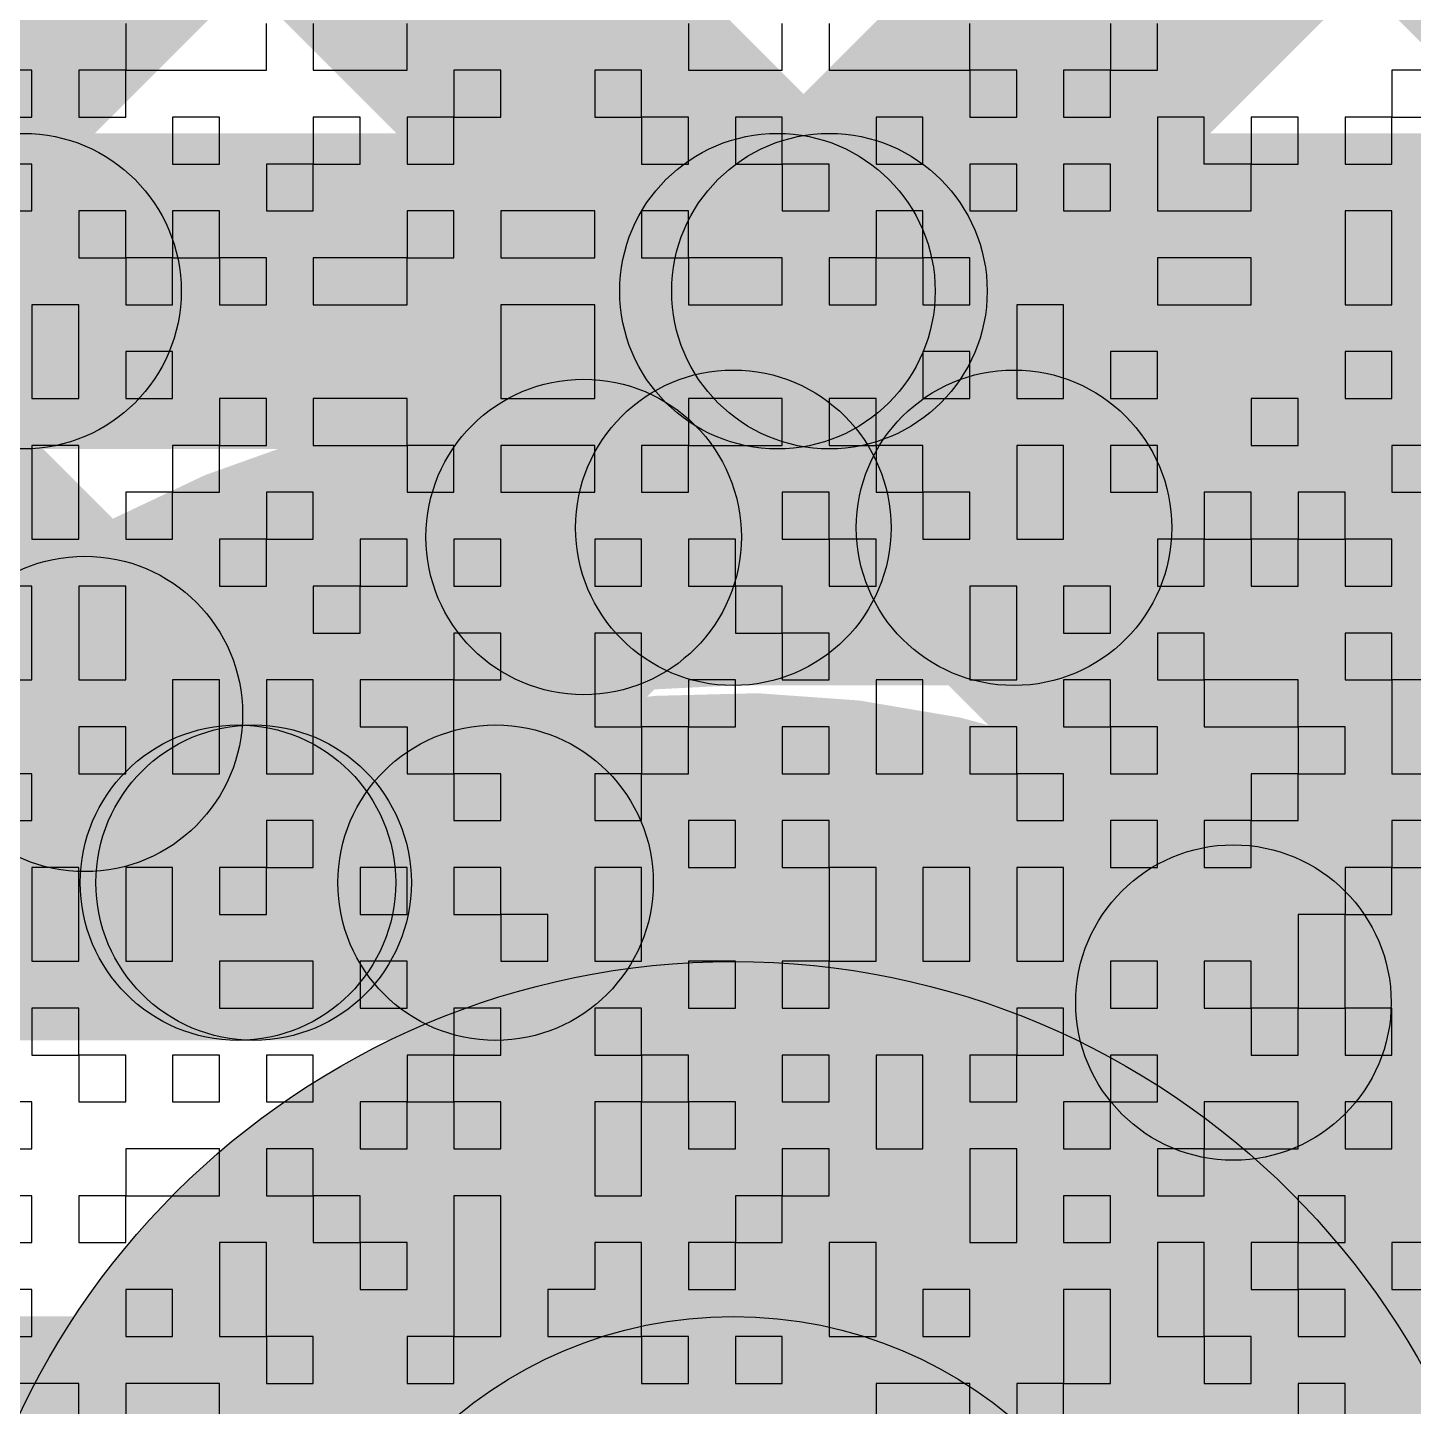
# Model space of a CAD drawing. Header units: millimetres. Extents: x -0.24 to 2.5, y 0 to 2.55.
# Drawn here: x 1.03311 to 1.06824, y 0.40572 to 0.44068 of the extents above; entities that cross this region are included whole.
import ezdxf

# ---------------------------------------------------------------- set-up
doc = ezdxf.new("R2010")
doc.units = ezdxf.units.MM
doc.header["$MEASUREMENT"] = 0
for name, color, linetype in [('BottomLayer', 5, 'Continuous'), ('BottomSolder', 6, 'Continuous'), ('TopLayer', 1, 'Continuous'), ('TopOverlay', 2, 'Continuous'), ('TopSolder', 216, 'Continuous')]:
    doc.layers.add(name, color=color, linetype=linetype)

msp = doc.modelspace()

# ---------------------------------------------------------------- hatches: boundary and pattern name
at = {"layer": 'BottomLayer'}
for points in [[(0.829172, 0.679576), (0.834828, 0.685233), (1.089233, 0.430828), (1.083576, 0.425172)], [(0.829172, 0.651291), (0.834828, 0.656948), (1.060948, 0.430828), (1.055291, 0.425172)], [(0.829172, 0.623007), (0.834828, 0.628664), (1.037385, 0.426108), (1.031728, 0.420451)], [(0.834828, 0.238018), (0.829172, 0.243675), (1.132325, 0.546828), (1.137982, 0.541172)], [(1.050033, 0.424938), (1.044376, 0.430595), (1.16061, 0.546828), (1.166267, 0.541172)], [(1.051, 0.424), (1.051, 0.432), (1.149, 0.432), (1.149, 0.424)], [(1.051, 0.377), (1.051, 0.417), (1.149, 0.417), (1.149, 0.377)]]:
    msp.add_hatch(color=5, dxfattribs=at).paths.add_polyline_path(points)
h = msp.add_hatch(color=5, dxfattribs=at)
edge = h.paths.add_edge_path()
edge.add_arc((1.051, 0.428), 0.004, 0, 360)
h = msp.add_hatch(color=5, dxfattribs=at)
edge = h.paths.add_edge_path()
edge.add_arc((1.051, 0.428), 0.004, 0, 360)
h = msp.add_hatch(color=5, dxfattribs=at)
edge = h.paths.add_edge_path()
edge.add_arc((1.05812, 0.428), 0.004, 0, 360)
h = msp.add_hatch(color=5, dxfattribs=at)
edge = h.paths.add_edge_path()
edge.add_arc((1.047205, 0.427767), 0.004, 0, 360)
h = msp.add_hatch(color=5, dxfattribs=at)
edge = h.paths.add_edge_path()
edge.add_arc((1.034556, 0.423279), 0.004, 0, 360)
h = msp.add_hatch(color=5, dxfattribs=at)
edge = h.paths.add_edge_path()
edge.add_arc((1.051, 0.397), 0.02, 0, 360)
h = msp.add_hatch(color=5, dxfattribs=at)
edge = h.paths.add_edge_path()
edge.add_arc((1.051, 0.397), 0.011811, 0, 360)
at = {"layer": 'BottomSolder'}
h = msp.add_hatch(color=6, dxfattribs=at)
edge = h.paths.add_edge_path()
edge.add_arc((1.051, 0.397), 0.015811, 0, 360)
at = {"layer": 'TopLayer'}
h = msp.add_hatch(color=1, dxfattribs=at)
edge = h.paths.add_edge_path()
edge.add_arc((1.033, 0.434), 0.004, 0, 360)
h = msp.add_hatch(color=1, dxfattribs=at)
edge = h.paths.add_edge_path()
edge.add_arc((1.033, 0.434), 0.004, 0, 360)
h = msp.add_hatch(color=1, dxfattribs=at)
edge = h.paths.add_edge_path()
edge.add_arc((1.033, 0.434), 0.004, 0, 360)
for points in [[(1.033, 0.43), (1.033, 0.438), (1.132, 0.438), (1.132, 0.43)], [(1.021007, 0.431172), (1.026664, 0.436828), (1.041664, 0.421828), (1.036007, 0.416172)], [(1.041267, 0.416172), (1.03561, 0.421828), (1.05061, 0.436828), (1.056267, 0.431172)], [(1.049291, 0.431172), (1.054948, 0.436828), (1.387948, 0.103828), (1.382291, 0.098172)], [(1.066511, 0.413132), (1.060854, 0.418789), (1.078894, 0.436828), (1.084551, 0.431172)], [(0.952, 0.415), (0.952, 0.423), (1.044972, 0.423), (1.044972, 0.415)], [(0.952, 0.386), (0.952, 0.408), (1.051, 0.408), (1.051, 0.386)]]:
    msp.add_hatch(color=1, dxfattribs=at).paths.add_polyline_path(points)
h = msp.add_hatch(color=1, dxfattribs=at)
edge = h.paths.add_edge_path()
edge.add_arc((1.05212, 0.434), 0.004, 0, 360)
h = msp.add_hatch(color=1, dxfattribs=at)
edge = h.paths.add_edge_path()
edge.add_arc((1.053438, 0.434), 0.004, 0, 360)
h = msp.add_hatch(color=1, dxfattribs=at)
edge = h.paths.add_edge_path()
edge.add_arc((1.038438, 0.419), 0.004, 0, 360)
h = msp.add_hatch(color=1, dxfattribs=at)
edge = h.paths.add_edge_path()
edge.add_arc((1.038836, 0.419), 0.004, 0, 360)
h = msp.add_hatch(color=1, dxfattribs=at)
edge = h.paths.add_edge_path()
edge.add_arc((1.044972, 0.419), 0.004, 0, 360)
h = msp.add_hatch(color=1, dxfattribs=at)
edge = h.paths.add_edge_path()
edge.add_arc((1.044972, 0.419), 0.004, 0, 360)
h = msp.add_hatch(color=1, dxfattribs=at)
edge = h.paths.add_edge_path()
edge.add_arc((1.063683, 0.41596), 0.004, 0, 360)
h = msp.add_hatch(color=1, dxfattribs=at)
edge = h.paths.add_edge_path()
edge.add_arc((1.051, 0.397), 0.011811, 0, 360)
h = msp.add_hatch(color=1, dxfattribs=at)
edge = h.paths.add_edge_path()
edge.add_arc((1.051, 0.397), 0.011, 0, 360)
at = {"layer": 'TopSolder'}
h = msp.add_hatch(color=216, dxfattribs=at)
edge = h.paths.add_edge_path()
edge.add_arc((1.051, 0.397), 0.015811, 0, 360)

# ---------------------------------------------------------------- linework, layer by layer
at = {"layer": 'BottomLayer', "const_width": 0.008}
msp.add_lwpolyline([(1.051, 0.366, -1), (1.051, 0.428)], format="xyb", dxfattribs=at)
at = {"layer": 'BottomLayer'}
for centre, radius in [((1.051, 0.428), 0.004), ((1.051, 0.428), 0.004), ((1.05812, 0.428), 0.004), ((1.047205, 0.427767), 0.004), ((1.034556, 0.423279), 0.004), ((1.051, 0.397), 0.02)]:
    msp.add_circle(centre, radius, dxfattribs=at)
at = {"layer": 'TopLayer', "const_width": 0.008}
msp.add_lwpolyline([(1.044972, 0.419, -0.494904), (1.073811, 0.397)], format="xyb", dxfattribs=at)
at = {"layer": 'TopLayer'}
for centre, radius in [((1.033, 0.434), 0.004), ((1.033, 0.434), 0.004), ((1.033, 0.434), 0.004), ((1.05212, 0.434), 0.004), ((1.053438, 0.434), 0.004), ((1.038438, 0.419), 0.004), ((1.038836, 0.419), 0.004), ((1.044972, 0.419), 0.004), ((1.044972, 0.419), 0.004), ((1.063683, 0.41596), 0.004), ((1.051, 0.397), 0.011)]:
    msp.add_circle(centre, radius, dxfattribs=at)
at = {"layer": 'TopOverlay'}
for p, q in [((1.035592, 0.440791), (1.035592, 0.439602)), ((1.03916, 0.439602), (1.03916, 0.440791)), ((1.040349, 0.440791), (1.040349, 0.439602)), ((1.042728, 0.439602), (1.042728, 0.440791)), ((1.049863, 0.440791), (1.049863, 0.439602)), ((1.052242, 0.439602), (1.052242, 0.440791)), ((1.053431, 0.440791), (1.053431, 0.439602)), ((1.056999, 0.439602), (1.056999, 0.440791)), ((1.060566, 0.440791), (1.060566, 0.439602)), ((1.061756, 0.439602), (1.061756, 0.440791)), ((1.033214, 0.439602), (1.032024, 0.439602)), ((1.033214, 0.438413), (1.033214, 0.439602)), ((1.035592, 0.439602), (1.034403, 0.439602)), ((1.034403, 0.439602), (1.034403, 0.438413)), ((1.035592, 0.439602), (1.03916, 0.439602)), ((1.035592, 0.438413), (1.035592, 0.439602)), ((1.040349, 0.439602), (1.042728, 0.439602)), ((1.045106, 0.439602), (1.043917, 0.439602)), ((1.043917, 0.439602), (1.043917, 0.438413)), ((1.045106, 0.438413), (1.045106, 0.439602)), ((1.048674, 0.439602), (1.047485, 0.439602)), ((1.047485, 0.439602), (1.047485, 0.438413)), ((1.048674, 0.438413), (1.048674, 0.439602)), ((1.049863, 0.439602), (1.052242, 0.439602)), ((1.053431, 0.439602), (1.056999, 0.439602)), ((1.056999, 0.439602), (1.056999, 0.438413)), ((1.058188, 0.439602), (1.056999, 0.439602)), ((1.058188, 0.438413), (1.058188, 0.439602)), ((1.060566, 0.439602), (1.059377, 0.439602)), ((1.059377, 0.439602), (1.059377, 0.438413)), ((1.060566, 0.439602), (1.061756, 0.439602)), ((1.060566, 0.438413), (1.060566, 0.439602)), ((1.068891, 0.439602), (1.067702, 0.439602)), ((1.067702, 0.439602), (1.067702, 0.438413)), ((1.032024, 0.438413), (1.033214, 0.438413)), ((1.034403, 0.438413), (1.035592, 0.438413)), ((1.037971, 0.438413), (1.036782, 0.438413)), ((1.036782, 0.438413), (1.036782, 0.437223)), ((1.037971, 0.437223), (1.037971, 0.438413)), ((1.041538, 0.438413), (1.040349, 0.438413)), ((1.040349, 0.438413), (1.040349, 0.437223)), ((1.041538, 0.437223), (1.041538, 0.438413)), ((1.043917, 0.438413), (1.042728, 0.438413)), ((1.042728, 0.438413), (1.042728, 0.437223)), ((1.043917, 0.438413), (1.045106, 0.438413)), ((1.043917, 0.437223), (1.043917, 0.438413)), ((1.047485, 0.438413), (1.048674, 0.438413)), ((1.048674, 0.438413), (1.048674, 0.437223)), ((1.049863, 0.438413), (1.048674, 0.438413)), ((1.049863, 0.437223), (1.049863, 0.438413)), ((1.052242, 0.438413), (1.051052, 0.438413)), ((1.051052, 0.438413), (1.051052, 0.437223)), ((1.052242, 0.437223), (1.052242, 0.438413)), ((1.05581, 0.438413), (1.05462, 0.438413)), ((1.05462, 0.438413), (1.05462, 0.437223)), ((1.05581, 0.437223), (1.05581, 0.438413)), ((1.056999, 0.438413), (1.058188, 0.438413)), ((1.059377, 0.438413), (1.060566, 0.438413)), ((1.062945, 0.438413), (1.061756, 0.438413)), ((1.061756, 0.438413), (1.061756, 0.437223)), ((1.062945, 0.437223), (1.062945, 0.438413)), ((1.065324, 0.438413), (1.064134, 0.438413)), ((1.064134, 0.438413), (1.064134, 0.437223)), ((1.065324, 0.437223), (1.065324, 0.438413)), ((1.067702, 0.438413), (1.066513, 0.438413)), ((1.066513, 0.438413), (1.066513, 0.437223)), ((1.067702, 0.438413), (1.068891, 0.438413)), ((1.067702, 0.437223), (1.067702, 0.438413)), ((1.033214, 0.437223), (1.032024, 0.437223)), ((1.033214, 0.436034), (1.033214, 0.437223)), ((1.036782, 0.437223), (1.037971, 0.437223)), ((1.040349, 0.437223), (1.03916, 0.437223)), ((1.03916, 0.437223), (1.03916, 0.436034)), ((1.040349, 0.437223), (1.041538, 0.437223)), ((1.040349, 0.436034), (1.040349, 0.437223)), ((1.042728, 0.437223), (1.043917, 0.437223)), ((1.048674, 0.437223), (1.049863, 0.437223)), ((1.051052, 0.437223), (1.052242, 0.437223)), ((1.052242, 0.437223), (1.052242, 0.436034)), ((1.053431, 0.437223), (1.052242, 0.437223)), ((1.053431, 0.436034), (1.053431, 0.437223)), ((1.05462, 0.437223), (1.05581, 0.437223)), ((1.058188, 0.437223), (1.056999, 0.437223)), ((1.056999, 0.437223), (1.056999, 0.436034)), ((1.058188, 0.436034), (1.058188, 0.437223)), ((1.060566, 0.437223), (1.059377, 0.437223)), ((1.059377, 0.437223), (1.059377, 0.436034)), ((1.060566, 0.436034), (1.060566, 0.437223)), ((1.061756, 0.437223), (1.061756, 0.436034)), ((1.064134, 0.437223), (1.062945, 0.437223)), ((1.064134, 0.437223), (1.065324, 0.437223)), ((1.064134, 0.436034), (1.064134, 0.437223)), ((1.066513, 0.437223), (1.067702, 0.437223)), ((1.032024, 0.436034), (1.033214, 0.436034)), ((1.035592, 0.436034), (1.034403, 0.436034)), ((1.034403, 0.436034), (1.034403, 0.434845)), ((1.035592, 0.434845), (1.035592, 0.436034)), ((1.037971, 0.436034), (1.036782, 0.436034)), ((1.036782, 0.436034), (1.036782, 0.434845)), ((1.037971, 0.434845), (1.037971, 0.436034)), ((1.03916, 0.436034), (1.040349, 0.436034)), ((1.043917, 0.436034), (1.042728, 0.436034)), ((1.042728, 0.436034), (1.042728, 0.434845)), ((1.043917, 0.434845), (1.043917, 0.436034)), ((1.047485, 0.436034), (1.045106, 0.436034)), ((1.045106, 0.436034), (1.045106, 0.434845)), ((1.047485, 0.434845), (1.047485, 0.436034)), ((1.049863, 0.436034), (1.048674, 0.436034)), ((1.048674, 0.436034), (1.048674, 0.434845)), ((1.049863, 0.434845), (1.049863, 0.436034)), ((1.052242, 0.436034), (1.053431, 0.436034)), ((1.05581, 0.436034), (1.05462, 0.436034)), ((1.05462, 0.436034), (1.05462, 0.434845)), ((1.05581, 0.434845), (1.05581, 0.436034)), ((1.056999, 0.436034), (1.058188, 0.436034)), ((1.059377, 0.436034), (1.060566, 0.436034)), ((1.061756, 0.436034), (1.064134, 0.436034)), ((1.067702, 0.436034), (1.066513, 0.436034)), ((1.066513, 0.436034), (1.066513, 0.434845)), ((1.067702, 0.434845), (1.067702, 0.436034)), ((1.034403, 0.434845), (1.035592, 0.434845)), ((1.035592, 0.434845), (1.035592, 0.433656)), ((1.036782, 0.434845), (1.035592, 0.434845)), ((1.036782, 0.434845), (1.037971, 0.434845)), ((1.036782, 0.433656), (1.036782, 0.434845)), ((1.037971, 0.434845), (1.037971, 0.433656)), ((1.03916, 0.434845), (1.037971, 0.434845)), ((1.03916, 0.433656), (1.03916, 0.434845)), ((1.042728, 0.434845), (1.040349, 0.434845)), ((1.040349, 0.434845), (1.040349, 0.433656)), ((1.042728, 0.434845), (1.043917, 0.434845)), ((1.042728, 0.433656), (1.042728, 0.434845)), ((1.045106, 0.434845), (1.047485, 0.434845)), ((1.048674, 0.434845), (1.049863, 0.434845)), ((1.049863, 0.434845), (1.049863, 0.433656)), ((1.052242, 0.434845), (1.049863, 0.434845)), ((1.052242, 0.433656), (1.052242, 0.434845)), ((1.05462, 0.434845), (1.053431, 0.434845)), ((1.053431, 0.434845), (1.053431, 0.433656)), ((1.05462, 0.434845), (1.05581, 0.434845)), ((1.05462, 0.433656), (1.05462, 0.434845)), ((1.05581, 0.434845), (1.05581, 0.433656)), ((1.056999, 0.434845), (1.05581, 0.434845)), ((1.056999, 0.433656), (1.056999, 0.434845)), ((1.064134, 0.434845), (1.061756, 0.434845)), ((1.061756, 0.434845), (1.061756, 0.433656)), ((1.064134, 0.433656), (1.064134, 0.434845)), ((1.066513, 0.434845), (1.066513, 0.433656)), ((1.067702, 0.433656), (1.067702, 0.434845)), ((1.034403, 0.433656), (1.033214, 0.433656)), ((1.033214, 0.433656), (1.033214, 0.432466)), ((1.034403, 0.432466), (1.034403, 0.433656)), ((1.035592, 0.433656), (1.036782, 0.433656)), ((1.037971, 0.433656), (1.03916, 0.433656)), ((1.040349, 0.433656), (1.042728, 0.433656)), ((1.047485, 0.433656), (1.045106, 0.433656)), ((1.045106, 0.433656), (1.045106, 0.432466)), ((1.047485, 0.432466), (1.047485, 0.433656)), ((1.049863, 0.433656), (1.052242, 0.433656)), ((1.053431, 0.433656), (1.05462, 0.433656)), ((1.05581, 0.433656), (1.056999, 0.433656)), ((1.059377, 0.433656), (1.058188, 0.433656)), ((1.058188, 0.433656), (1.058188, 0.432466)), ((1.059377, 0.432466), (1.059377, 0.433656)), ((1.061756, 0.433656), (1.064134, 0.433656)), ((1.066513, 0.433656), (1.067702, 0.433656)), ((1.033214, 0.432466), (1.033214, 0.431277)), ((1.034403, 0.431277), (1.034403, 0.432466)), ((1.036782, 0.432466), (1.035592, 0.432466)), ((1.035592, 0.432466), (1.035592, 0.431277)), ((1.036782, 0.431277), (1.036782, 0.432466)), ((1.045106, 0.432466), (1.045106, 0.431277)), ((1.047485, 0.431277), (1.047485, 0.432466)), ((1.056999, 0.432466), (1.05581, 0.432466)), ((1.05581, 0.432466), (1.05581, 0.431277)), ((1.056999, 0.431277), (1.056999, 0.432466)), ((1.058188, 0.432466), (1.058188, 0.431277)), ((1.059377, 0.431277), (1.059377, 0.432466)), ((1.061756, 0.432466), (1.060566, 0.432466)), ((1.060566, 0.432466), (1.060566, 0.431277)), ((1.061756, 0.431277), (1.061756, 0.432466)), ((1.067702, 0.432466), (1.066513, 0.432466)), ((1.066513, 0.432466), (1.066513, 0.431277)), ((1.067702, 0.431277), (1.067702, 0.432466)), ((1.033214, 0.431277), (1.034403, 0.431277)), ((1.035592, 0.431277), (1.036782, 0.431277)), ((1.03916, 0.431277), (1.037971, 0.431277)), ((1.037971, 0.431277), (1.037971, 0.430088)), ((1.03916, 0.430088), (1.03916, 0.431277)), ((1.042728, 0.431277), (1.040349, 0.431277)), ((1.040349, 0.431277), (1.040349, 0.430088)), ((1.042728, 0.430088), (1.042728, 0.431277)), ((1.045106, 0.431277), (1.047485, 0.431277)), ((1.052242, 0.431277), (1.049863, 0.431277)), ((1.049863, 0.431277), (1.049863, 0.430088)), ((1.052242, 0.430088), (1.052242, 0.431277)), ((1.05462, 0.431277), (1.053431, 0.431277)), ((1.053431, 0.431277), (1.053431, 0.430088)), ((1.05462, 0.430088), (1.05462, 0.431277)), ((1.05581, 0.431277), (1.056999, 0.431277)), ((1.058188, 0.431277), (1.059377, 0.431277)), ((1.060566, 0.431277), (1.061756, 0.431277)), ((1.065324, 0.431277), (1.064134, 0.431277)), ((1.064134, 0.431277), (1.064134, 0.430088)), ((1.065324, 0.430088), (1.065324, 0.431277)), ((1.066513, 0.431277), (1.067702, 0.431277)), ((1.034403, 0.430088), (1.033214, 0.430088)), ((1.033214, 0.430088), (1.033214, 0.428899)), ((1.034403, 0.428899), (1.034403, 0.430088)), ((1.037971, 0.430088), (1.036782, 0.430088)), ((1.036782, 0.430088), (1.036782, 0.428899)), ((1.037971, 0.430088), (1.03916, 0.430088)), ((1.037971, 0.428899), (1.037971, 0.430088)), ((1.040349, 0.430088), (1.042728, 0.430088)), ((1.042728, 0.430088), (1.042728, 0.428899)), ((1.043917, 0.430088), (1.042728, 0.430088)), ((1.043917, 0.428899), (1.043917, 0.430088)), ((1.047485, 0.430088), (1.045106, 0.430088)), ((1.045106, 0.430088), (1.045106, 0.428899)), ((1.047485, 0.428899), (1.047485, 0.430088)), ((1.049863, 0.430088), (1.048674, 0.430088)), ((1.048674, 0.430088), (1.048674, 0.428899)), ((1.049863, 0.430088), (1.052242, 0.430088)), ((1.049863, 0.428899), (1.049863, 0.430088)), ((1.053431, 0.430088), (1.05462, 0.430088)), ((1.05462, 0.430088), (1.05462, 0.428899)), ((1.05581, 0.430088), (1.05462, 0.430088)), ((1.05581, 0.428899), (1.05581, 0.430088)), ((1.059377, 0.430088), (1.058188, 0.430088)), ((1.058188, 0.430088), (1.058188, 0.428899)), ((1.059377, 0.428899), (1.059377, 0.430088)), ((1.061756, 0.430088), (1.060566, 0.430088)), ((1.060566, 0.430088), (1.060566, 0.428899)), ((1.061756, 0.428899), (1.061756, 0.430088)), ((1.064134, 0.430088), (1.065324, 0.430088)), ((1.068891, 0.430088), (1.067702, 0.430088)), ((1.067702, 0.430088), (1.067702, 0.428899)), ((1.033214, 0.428899), (1.033214, 0.42771)), ((1.034403, 0.42771), (1.034403, 0.428899)), ((1.036782, 0.428899), (1.035592, 0.428899)), ((1.035592, 0.428899), (1.035592, 0.42771)), ((1.036782, 0.428899), (1.037971, 0.428899)), ((1.036782, 0.42771), (1.036782, 0.428899)), ((1.040349, 0.428899), (1.03916, 0.428899)), ((1.03916, 0.428899), (1.03916, 0.42771)), ((1.040349, 0.42771), (1.040349, 0.428899)), ((1.042728, 0.428899), (1.043917, 0.428899)), ((1.045106, 0.428899), (1.047485, 0.428899)), ((1.048674, 0.428899), (1.049863, 0.428899)), ((1.053431, 0.428899), (1.052242, 0.428899)), ((1.052242, 0.428899), (1.052242, 0.42771)), ((1.053431, 0.42771), (1.053431, 0.428899)), ((1.05462, 0.428899), (1.05581, 0.428899)), ((1.05581, 0.428899), (1.05581, 0.42771)), ((1.056999, 0.428899), (1.05581, 0.428899)), ((1.056999, 0.42771), (1.056999, 0.428899)), ((1.058188, 0.428899), (1.058188, 0.42771)), ((1.059377, 0.42771), (1.059377, 0.428899)), ((1.060566, 0.428899), (1.061756, 0.428899)), ((1.064134, 0.428899), (1.062945, 0.428899)), ((1.062945, 0.428899), (1.062945, 0.42771)), ((1.064134, 0.42771), (1.064134, 0.428899)), ((1.066513, 0.428899), (1.065324, 0.428899)), ((1.065324, 0.428899), (1.065324, 0.42771)), ((1.066513, 0.42771), (1.066513, 0.428899)), ((1.067702, 0.428899), (1.068891, 0.428899)), ((1.033214, 0.42771), (1.034403, 0.42771)), ((1.035592, 0.42771), (1.036782, 0.42771)), ((1.03916, 0.42771), (1.037971, 0.42771)), ((1.037971, 0.42771), (1.037971, 0.42652)), ((1.03916, 0.42771), (1.040349, 0.42771)), ((1.03916, 0.42652), (1.03916, 0.42771)), ((1.042728, 0.42771), (1.041538, 0.42771)), ((1.041538, 0.42771), (1.041538, 0.42652)), ((1.042728, 0.42652), (1.042728, 0.42771)), ((1.045106, 0.42771), (1.043917, 0.42771)), ((1.043917, 0.42771), (1.043917, 0.42652)), ((1.045106, 0.42652), (1.045106, 0.42771)), ((1.048674, 0.42771), (1.047485, 0.42771)), ((1.047485, 0.42771), (1.047485, 0.42652)), ((1.048674, 0.42652), (1.048674, 0.42771)), ((1.051052, 0.42771), (1.049863, 0.42771)), ((1.049863, 0.42771), (1.049863, 0.42652)), ((1.051052, 0.42652), (1.051052, 0.42771)), ((1.052242, 0.42771), (1.053431, 0.42771)), ((1.053431, 0.42771), (1.053431, 0.42652)), ((1.05462, 0.42771), (1.053431, 0.42771)), ((1.05462, 0.42652), (1.05462, 0.42771)), ((1.05581, 0.42771), (1.056999, 0.42771)), ((1.058188, 0.42771), (1.059377, 0.42771)), ((1.062945, 0.42771), (1.061756, 0.42771)), ((1.061756, 0.42771), (1.061756, 0.42652)), ((1.062945, 0.42771), (1.064134, 0.42771)), ((1.062945, 0.42652), (1.062945, 0.42771)), ((1.064134, 0.42771), (1.064134, 0.42652)), ((1.065324, 0.42771), (1.064134, 0.42771)), ((1.065324, 0.42771), (1.066513, 0.42771)), ((1.065324, 0.42652), (1.065324, 0.42771)), ((1.066513, 0.42771), (1.066513, 0.42652)), ((1.067702, 0.42771), (1.066513, 0.42771)), ((1.067702, 0.42652), (1.067702, 0.42771)), ((1.033214, 0.42652), (1.032024, 0.42652)), ((1.033214, 0.425331), (1.033214, 0.42652)), ((1.035592, 0.42652), (1.034403, 0.42652)), ((1.034403, 0.42652), (1.034403, 0.425331)), ((1.035592, 0.425331), (1.035592, 0.42652)), ((1.037971, 0.42652), (1.03916, 0.42652)), ((1.041538, 0.42652), (1.040349, 0.42652)), ((1.040349, 0.42652), (1.040349, 0.425331)), ((1.041538, 0.42652), (1.042728, 0.42652)), ((1.041538, 0.425331), (1.041538, 0.42652)), ((1.043917, 0.42652), (1.045106, 0.42652)), ((1.047485, 0.42652), (1.048674, 0.42652)), ((1.049863, 0.42652), (1.051052, 0.42652)), ((1.051052, 0.42652), (1.051052, 0.425331)), ((1.052242, 0.42652), (1.051052, 0.42652)), ((1.052242, 0.425331), (1.052242, 0.42652)), ((1.053431, 0.42652), (1.05462, 0.42652)), ((1.058188, 0.42652), (1.056999, 0.42652)), ((1.056999, 0.42652), (1.056999, 0.425331)), ((1.058188, 0.425331), (1.058188, 0.42652)), ((1.060566, 0.42652), (1.059377, 0.42652)), ((1.059377, 0.42652), (1.059377, 0.425331)), ((1.060566, 0.425331), (1.060566, 0.42652)), ((1.061756, 0.42652), (1.062945, 0.42652)), ((1.064134, 0.42652), (1.065324, 0.42652)), ((1.066513, 0.42652), (1.067702, 0.42652)), ((1.033214, 0.424142), (1.033214, 0.425331)), ((1.034403, 0.425331), (1.034403, 0.424142)), ((1.035592, 0.424142), (1.035592, 0.425331)), ((1.040349, 0.425331), (1.041538, 0.425331)), ((1.045106, 0.425331), (1.043917, 0.425331)), ((1.043917, 0.425331), (1.043917, 0.424142)), ((1.045106, 0.424142), (1.045106, 0.425331)), ((1.048674, 0.425331), (1.047485, 0.425331)), ((1.047485, 0.425331), (1.047485, 0.424142)), ((1.048674, 0.424142), (1.048674, 0.425331)), ((1.051052, 0.425331), (1.052242, 0.425331)), ((1.052242, 0.425331), (1.052242, 0.424142)), ((1.053431, 0.425331), (1.052242, 0.425331)), ((1.053431, 0.424142), (1.053431, 0.425331)), ((1.056999, 0.425331), (1.056999, 0.424142)), ((1.058188, 0.424142), (1.058188, 0.425331)), ((1.059377, 0.425331), (1.060566, 0.425331)), ((1.062945, 0.425331), (1.061756, 0.425331)), ((1.061756, 0.425331), (1.061756, 0.424142)), ((1.062945, 0.424142), (1.062945, 0.425331)), ((1.067702, 0.425331), (1.066513, 0.425331)), ((1.066513, 0.425331), (1.066513, 0.424142)), ((1.067702, 0.424142), (1.067702, 0.425331)), ((1.032024, 0.424142), (1.033214, 0.424142)), ((1.034403, 0.424142), (1.035592, 0.424142)), ((1.037971, 0.424142), (1.036782, 0.424142)), ((1.036782, 0.424142), (1.036782, 0.422952)), ((1.037971, 0.422952), (1.037971, 0.424142)), ((1.040349, 0.424142), (1.03916, 0.424142)), ((1.03916, 0.424142), (1.03916, 0.422952)), ((1.040349, 0.422952), (1.040349, 0.424142)), ((1.043917, 0.424142), (1.041538, 0.424142)), ((1.041538, 0.424142), (1.041538, 0.422952)), ((1.043917, 0.424142), (1.045106, 0.424142)), ((1.043917, 0.422952), (1.043917, 0.424142)), ((1.047485, 0.424142), (1.047485, 0.422952)), ((1.048674, 0.422952), (1.048674, 0.424142)), ((1.051052, 0.424142), (1.049863, 0.424142)), ((1.049863, 0.424142), (1.049863, 0.422952)), ((1.051052, 0.422952), (1.051052, 0.424142)), ((1.052242, 0.424142), (1.053431, 0.424142)), ((1.05581, 0.424142), (1.05462, 0.424142)), ((1.05462, 0.424142), (1.05462, 0.422952)), ((1.05581, 0.422952), (1.05581, 0.424142)), ((1.056999, 0.424142), (1.058188, 0.424142)), ((1.060566, 0.424142), (1.059377, 0.424142)), ((1.059377, 0.424142), (1.059377, 0.422952)), ((1.060566, 0.422952), (1.060566, 0.424142)), ((1.061756, 0.424142), (1.062945, 0.424142)), ((1.062945, 0.424142), (1.062945, 0.422952)), ((1.065324, 0.424142), (1.062945, 0.424142)), ((1.065324, 0.422952), (1.065324, 0.424142)), ((1.066513, 0.424142), (1.067702, 0.424142)), ((1.067702, 0.424142), (1.067702, 0.422952)), ((1.068891, 0.424142), (1.067702, 0.424142)), ((1.035592, 0.422952), (1.034403, 0.422952)), ((1.034403, 0.422952), (1.034403, 0.421763)), ((1.035592, 0.421763), (1.035592, 0.422952)), ((1.036782, 0.422952), (1.036782, 0.421763)), ((1.037971, 0.421763), (1.037971, 0.422952)), ((1.03916, 0.422952), (1.03916, 0.421763)), ((1.040349, 0.421763), (1.040349, 0.422952)), ((1.041538, 0.422952), (1.042728, 0.422952)), ((1.042728, 0.422952), (1.042728, 0.421763)), ((1.043917, 0.421763), (1.043917, 0.422952)), ((1.047485, 0.422952), (1.048674, 0.422952)), ((1.048674, 0.422952), (1.048674, 0.421763)), ((1.049863, 0.422952), (1.048674, 0.422952)), ((1.049863, 0.422952), (1.051052, 0.422952)), ((1.049863, 0.421763), (1.049863, 0.422952)), ((1.053431, 0.422952), (1.052242, 0.422952)), ((1.052242, 0.422952), (1.052242, 0.421763)), ((1.053431, 0.421763), (1.053431, 0.422952)), ((1.05462, 0.422952), (1.05462, 0.421763)), ((1.05581, 0.421763), (1.05581, 0.422952)), ((1.058188, 0.422952), (1.056999, 0.422952)), ((1.056999, 0.422952), (1.056999, 0.421763)), ((1.058188, 0.421763), (1.058188, 0.422952)), ((1.059377, 0.422952), (1.060566, 0.422952)), ((1.060566, 0.422952), (1.060566, 0.421763)), ((1.061756, 0.422952), (1.060566, 0.422952)), ((1.061756, 0.421763), (1.061756, 0.422952)), ((1.062945, 0.422952), (1.065324, 0.422952)), ((1.065324, 0.422952), (1.065324, 0.421763)), ((1.066513, 0.422952), (1.065324, 0.422952)), ((1.066513, 0.421763), (1.066513, 0.422952)), ((1.067702, 0.422952), (1.067702, 0.421763)), ((1.033214, 0.421763), (1.032024, 0.421763)), ((1.033214, 0.420574), (1.033214, 0.421763)), ((1.034403, 0.421763), (1.035592, 0.421763)), ((1.036782, 0.421763), (1.037971, 0.421763)), ((1.03916, 0.421763), (1.040349, 0.421763)), ((1.042728, 0.421763), (1.043917, 0.421763)), ((1.043917, 0.421763), (1.043917, 0.420574)), ((1.045106, 0.421763), (1.043917, 0.421763)), ((1.045106, 0.420574), (1.045106, 0.421763)), ((1.048674, 0.421763), (1.047485, 0.421763)), ((1.047485, 0.421763), (1.047485, 0.420574)), ((1.048674, 0.421763), (1.049863, 0.421763)), ((1.048674, 0.420574), (1.048674, 0.421763)), ((1.052242, 0.421763), (1.053431, 0.421763)), ((1.05462, 0.421763), (1.05581, 0.421763)), ((1.056999, 0.421763), (1.058188, 0.421763)), ((1.058188, 0.421763), (1.058188, 0.420574)), ((1.059377, 0.421763), (1.058188, 0.421763)), ((1.059377, 0.420574), (1.059377, 0.421763)), ((1.060566, 0.421763), (1.061756, 0.421763)), ((1.065324, 0.421763), (1.064134, 0.421763)), ((1.064134, 0.421763), (1.064134, 0.420574)), ((1.065324, 0.421763), (1.066513, 0.421763)), ((1.065324, 0.420574), (1.065324, 0.421763)), ((1.067702, 0.421763), (1.068891, 0.421763)), ((1.032024, 0.420574), (1.033214, 0.420574)), ((1.040349, 0.420574), (1.03916, 0.420574)), ((1.03916, 0.420574), (1.03916, 0.419385)), ((1.040349, 0.419385), (1.040349, 0.420574)), ((1.043917, 0.420574), (1.045106, 0.420574)), ((1.047485, 0.420574), (1.048674, 0.420574)), ((1.051052, 0.420574), (1.049863, 0.420574)), ((1.049863, 0.420574), (1.049863, 0.419385)), ((1.051052, 0.419385), (1.051052, 0.420574)), ((1.053431, 0.420574), (1.052242, 0.420574)), ((1.052242, 0.420574), (1.052242, 0.419385)), ((1.053431, 0.419385), (1.053431, 0.420574)), ((1.058188, 0.420574), (1.059377, 0.420574)), ((1.061756, 0.420574), (1.060566, 0.420574)), ((1.060566, 0.420574), (1.060566, 0.419385)), ((1.061756, 0.419385), (1.061756, 0.420574)), ((1.064134, 0.420574), (1.062945, 0.420574)), ((1.062945, 0.420574), (1.062945, 0.419385)), ((1.064134, 0.420574), (1.065324, 0.420574)), ((1.064134, 0.419385), (1.064134, 0.420574)), ((1.068891, 0.420574), (1.067702, 0.420574)), ((1.067702, 0.420574), (1.067702, 0.419385)), ((1.034403, 0.419385), (1.033214, 0.419385)), ((1.033214, 0.419385), (1.033214, 0.418195)), ((1.034403, 0.418195), (1.034403, 0.419385)), ((1.036782, 0.419385), (1.035592, 0.419385)), ((1.035592, 0.419385), (1.035592, 0.418195)), ((1.036782, 0.418195), (1.036782, 0.419385)), ((1.03916, 0.419385), (1.037971, 0.419385)), ((1.037971, 0.419385), (1.037971, 0.418195)), ((1.03916, 0.419385), (1.040349, 0.419385)), ((1.03916, 0.418195), (1.03916, 0.419385)), ((1.042728, 0.419385), (1.041538, 0.419385)), ((1.041538, 0.419385), (1.041538, 0.418195)), ((1.042728, 0.418195), (1.042728, 0.419385)), ((1.045106, 0.419385), (1.043917, 0.419385)), ((1.043917, 0.419385), (1.043917, 0.418195)), ((1.045106, 0.418195), (1.045106, 0.419385)), ((1.048674, 0.419385), (1.047485, 0.419385)), ((1.047485, 0.419385), (1.047485, 0.418195)), ((1.048674, 0.418195), (1.048674, 0.419385)), ((1.049863, 0.419385), (1.051052, 0.419385)), ((1.052242, 0.419385), (1.053431, 0.419385)), ((1.053431, 0.419385), (1.053431, 0.418195)), ((1.05462, 0.419385), (1.053431, 0.419385)), ((1.05462, 0.418195), (1.05462, 0.419385)), ((1.056999, 0.419385), (1.05581, 0.419385)), ((1.05581, 0.419385), (1.05581, 0.418195)), ((1.056999, 0.418195), (1.056999, 0.419385)), ((1.059377, 0.419385), (1.058188, 0.419385)), ((1.058188, 0.419385), (1.058188, 0.418195)), ((1.059377, 0.418195), (1.059377, 0.419385)), ((1.060566, 0.419385), (1.061756, 0.419385)), ((1.062945, 0.419385), (1.064134, 0.419385)), ((1.067702, 0.419385), (1.066513, 0.419385)), ((1.066513, 0.419385), (1.066513, 0.418195)), ((1.067702, 0.419385), (1.068891, 0.419385)), ((1.067702, 0.418195), (1.067702, 0.419385)), ((1.033214, 0.418195), (1.033214, 0.417006)), ((1.034403, 0.417006), (1.034403, 0.418195)), ((1.035592, 0.418195), (1.035592, 0.417006)), ((1.036782, 0.417006), (1.036782, 0.418195)), ((1.037971, 0.418195), (1.03916, 0.418195)), ((1.041538, 0.418195), (1.042728, 0.418195)), ((1.043917, 0.418195), (1.045106, 0.418195)), ((1.045106, 0.418195), (1.045106, 0.417006)), ((1.046296, 0.418195), (1.045106, 0.418195)), ((1.046296, 0.417006), (1.046296, 0.418195)), ((1.047485, 0.418195), (1.047485, 0.417006)), ((1.048674, 0.417006), (1.048674, 0.418195)), ((1.053431, 0.418195), (1.053431, 0.417006)), ((1.05462, 0.417006), (1.05462, 0.418195)), ((1.05581, 0.418195), (1.05581, 0.417006)), ((1.056999, 0.417006), (1.056999, 0.418195)), ((1.058188, 0.418195), (1.058188, 0.417006)), ((1.059377, 0.417006), (1.059377, 0.418195)), ((1.066513, 0.418195), (1.065324, 0.418195)), ((1.065324, 0.418195), (1.065324, 0.417006)), ((1.066513, 0.418195), (1.067702, 0.418195)), ((1.066513, 0.417006), (1.066513, 0.418195)), ((1.033214, 0.417006), (1.034403, 0.417006)), ((1.035592, 0.417006), (1.036782, 0.417006)), ((1.040349, 0.417006), (1.037971, 0.417006)), ((1.037971, 0.417006), (1.037971, 0.415817)), ((1.040349, 0.415817), (1.040349, 0.417006)), ((1.042728, 0.417006), (1.041538, 0.417006)), ((1.041538, 0.417006), (1.041538, 0.415817)), ((1.042728, 0.415817), (1.042728, 0.417006)), ((1.045106, 0.417006), (1.046296, 0.417006)), ((1.047485, 0.417006), (1.048674, 0.417006)), ((1.051052, 0.417006), (1.049863, 0.417006)), ((1.049863, 0.417006), (1.049863, 0.415817)), ((1.051052, 0.415817), (1.051052, 0.417006)), ((1.053431, 0.417006), (1.052242, 0.417006)), ((1.052242, 0.417006), (1.052242, 0.415817)), ((1.053431, 0.417006), (1.05462, 0.417006)), ((1.053431, 0.415817), (1.053431, 0.417006)), ((1.05581, 0.417006), (1.056999, 0.417006)), ((1.058188, 0.417006), (1.059377, 0.417006)), ((1.061756, 0.417006), (1.060566, 0.417006)), ((1.060566, 0.417006), (1.060566, 0.415817)), ((1.061756, 0.415817), (1.061756, 0.417006)), ((1.064134, 0.417006), (1.062945, 0.417006)), ((1.062945, 0.417006), (1.062945, 0.415817)), ((1.064134, 0.415817), (1.064134, 0.417006)), ((1.065324, 0.417006), (1.065324, 0.415817)), ((1.066513, 0.415817), (1.066513, 0.417006)), ((1.034403, 0.415817), (1.033214, 0.415817)), ((1.033214, 0.415817), (1.033214, 0.414628)), ((1.034403, 0.414628), (1.034403, 0.415817)), ((1.037971, 0.415817), (1.040349, 0.415817)), ((1.041538, 0.415817), (1.042728, 0.415817)), ((1.045106, 0.415817), (1.043917, 0.415817)), ((1.043917, 0.415817), (1.043917, 0.414628)), ((1.045106, 0.414628), (1.045106, 0.415817)), ((1.048674, 0.415817), (1.047485, 0.415817)), ((1.047485, 0.415817), (1.047485, 0.414628)), ((1.048674, 0.414628), (1.048674, 0.415817)), ((1.049863, 0.415817), (1.051052, 0.415817)), ((1.052242, 0.415817), (1.053431, 0.415817)), ((1.059377, 0.415817), (1.058188, 0.415817)), ((1.058188, 0.415817), (1.058188, 0.414628)), ((1.059377, 0.414628), (1.059377, 0.415817)), ((1.060566, 0.415817), (1.061756, 0.415817)), ((1.062945, 0.415817), (1.064134, 0.415817)), ((1.064134, 0.415817), (1.064134, 0.414628)), ((1.065324, 0.415817), (1.064134, 0.415817)), ((1.065324, 0.415817), (1.066513, 0.415817)), ((1.065324, 0.414628), (1.065324, 0.415817)), ((1.066513, 0.415817), (1.066513, 0.414628)), ((1.067702, 0.415817), (1.066513, 0.415817)), ((1.067702, 0.414628), (1.067702, 0.415817)), ((1.033214, 0.414628), (1.034403, 0.414628)), ((1.034403, 0.414628), (1.034403, 0.413438)), ((1.035592, 0.414628), (1.034403, 0.414628)), ((1.035592, 0.413438), (1.035592, 0.414628)), ((1.037971, 0.414628), (1.036782, 0.414628)), ((1.036782, 0.414628), (1.036782, 0.413438)), ((1.037971, 0.413438), (1.037971, 0.414628)), ((1.040349, 0.414628), (1.03916, 0.414628)), ((1.03916, 0.414628), (1.03916, 0.413438)), ((1.040349, 0.413438), (1.040349, 0.414628)), ((1.043917, 0.414628), (1.042728, 0.414628)), ((1.042728, 0.414628), (1.042728, 0.413438)), ((1.043917, 0.414628), (1.045106, 0.414628)), ((1.043917, 0.413438), (1.043917, 0.414628)), ((1.047485, 0.414628), (1.048674, 0.414628)), ((1.048674, 0.414628), (1.048674, 0.413438)), ((1.049863, 0.414628), (1.048674, 0.414628)), ((1.049863, 0.413438), (1.049863, 0.414628)), ((1.053431, 0.414628), (1.052242, 0.414628)), ((1.052242, 0.414628), (1.052242, 0.413438)), ((1.053431, 0.413438), (1.053431, 0.414628)), ((1.05581, 0.414628), (1.05462, 0.414628)), ((1.05462, 0.414628), (1.05462, 0.413438)), ((1.05581, 0.413438), (1.05581, 0.414628)), ((1.058188, 0.414628), (1.056999, 0.414628)), ((1.056999, 0.414628), (1.056999, 0.413438)), ((1.058188, 0.414628), (1.059377, 0.414628)), ((1.058188, 0.413438), (1.058188, 0.414628)), ((1.061756, 0.414628), (1.060566, 0.414628)), ((1.060566, 0.414628), (1.060566, 0.413438)), ((1.061756, 0.413438), (1.061756, 0.414628)), ((1.064134, 0.414628), (1.065324, 0.414628)), ((1.066513, 0.414628), (1.067702, 0.414628)), ((1.033214, 0.413438), (1.032024, 0.413438)), ((1.033214, 0.412249), (1.033214, 0.413438)), ((1.034403, 0.413438), (1.035592, 0.413438)), ((1.036782, 0.413438), (1.037971, 0.413438)), ((1.03916, 0.413438), (1.040349, 0.413438)), ((1.042728, 0.413438), (1.041538, 0.413438)), ((1.041538, 0.413438), (1.041538, 0.412249)), ((1.042728, 0.413438), (1.043917, 0.413438)), ((1.042728, 0.412249), (1.042728, 0.413438)), ((1.043917, 0.413438), (1.043917, 0.412249)), ((1.045106, 0.413438), (1.043917, 0.413438)), ((1.045106, 0.412249), (1.045106, 0.413438)), ((1.048674, 0.413438), (1.047485, 0.413438)), ((1.047485, 0.413438), (1.047485, 0.412249)), ((1.048674, 0.413438), (1.049863, 0.413438)), ((1.048674, 0.412249), (1.048674, 0.413438)), ((1.049863, 0.413438), (1.049863, 0.412249)), ((1.051052, 0.413438), (1.049863, 0.413438)), ((1.051052, 0.412249), (1.051052, 0.413438)), ((1.052242, 0.413438), (1.053431, 0.413438)), ((1.05462, 0.413438), (1.05462, 0.412249)), ((1.05581, 0.412249), (1.05581, 0.413438)), ((1.056999, 0.413438), (1.058188, 0.413438)), ((1.060566, 0.413438), (1.059377, 0.413438)), ((1.059377, 0.413438), (1.059377, 0.412249)), ((1.060566, 0.413438), (1.061756, 0.413438)), ((1.060566, 0.412249), (1.060566, 0.413438)), ((1.065324, 0.413438), (1.062945, 0.413438)), ((1.062945, 0.413438), (1.062945, 0.412249)), ((1.065324, 0.412249), (1.065324, 0.413438)), ((1.067702, 0.413438), (1.066513, 0.413438)), ((1.066513, 0.413438), (1.066513, 0.412249)), ((1.067702, 0.412249), (1.067702, 0.413438)), ((1.032024, 0.412249), (1.033214, 0.412249)), ((1.037971, 0.412249), (1.035592, 0.412249)), ((1.035592, 0.412249), (1.035592, 0.41106)), ((1.037971, 0.41106), (1.037971, 0.412249)), ((1.040349, 0.412249), (1.03916, 0.412249)), ((1.03916, 0.412249), (1.03916, 0.41106)), ((1.040349, 0.41106), (1.040349, 0.412249)), ((1.041538, 0.412249), (1.042728, 0.412249)), ((1.043917, 0.412249), (1.045106, 0.412249)), ((1.047485, 0.412249), (1.047485, 0.41106)), ((1.048674, 0.41106), (1.048674, 0.412249)), ((1.049863, 0.412249), (1.051052, 0.412249)), ((1.053431, 0.412249), (1.052242, 0.412249)), ((1.052242, 0.412249), (1.052242, 0.41106)), ((1.053431, 0.41106), (1.053431, 0.412249)), ((1.05462, 0.412249), (1.05581, 0.412249)), ((1.058188, 0.412249), (1.056999, 0.412249)), ((1.056999, 0.412249), (1.056999, 0.41106)), ((1.058188, 0.41106), (1.058188, 0.412249)), ((1.059377, 0.412249), (1.060566, 0.412249)), ((1.062945, 0.412249), (1.061756, 0.412249)), ((1.061756, 0.412249), (1.061756, 0.41106)), ((1.062945, 0.412249), (1.065324, 0.412249)), ((1.062945, 0.41106), (1.062945, 0.412249)), ((1.066513, 0.412249), (1.067702, 0.412249)), ((1.033214, 0.41106), (1.032024, 0.41106)), ((1.033214, 0.409871), (1.033214, 0.41106)), ((1.035592, 0.41106), (1.034403, 0.41106)), ((1.034403, 0.41106), (1.034403, 0.409871)), ((1.035592, 0.41106), (1.037971, 0.41106)), ((1.035592, 0.409871), (1.035592, 0.41106)), ((1.03916, 0.41106), (1.040349, 0.41106)), ((1.040349, 0.41106), (1.040349, 0.409871)), ((1.041538, 0.41106), (1.040349, 0.41106)), ((1.041538, 0.409871), (1.041538, 0.41106)), ((1.045106, 0.41106), (1.043917, 0.41106)), ((1.043917, 0.41106), (1.043917, 0.409871)), ((1.045106, 0.409871), (1.045106, 0.41106)), ((1.047485, 0.41106), (1.048674, 0.41106)), ((1.052242, 0.41106), (1.051052, 0.41106)), ((1.051052, 0.41106), (1.051052, 0.409871)), ((1.052242, 0.41106), (1.053431, 0.41106)), ((1.052242, 0.409871), (1.052242, 0.41106)), ((1.056999, 0.41106), (1.056999, 0.409871)), ((1.058188, 0.409871), (1.058188, 0.41106)), ((1.060566, 0.41106), (1.059377, 0.41106)), ((1.059377, 0.41106), (1.059377, 0.409871)), ((1.060566, 0.409871), (1.060566, 0.41106)), ((1.061756, 0.41106), (1.062945, 0.41106)), ((1.066513, 0.41106), (1.065324, 0.41106)), ((1.065324, 0.41106), (1.065324, 0.409871)), ((1.066513, 0.409871), (1.066513, 0.41106)), ((1.032024, 0.409871), (1.033214, 0.409871)), ((1.034403, 0.409871), (1.035592, 0.409871)), ((1.03916, 0.409871), (1.037971, 0.409871)), ((1.037971, 0.409871), (1.037971, 0.408681)), ((1.03916, 0.408681), (1.03916, 0.409871)), ((1.040349, 0.409871), (1.041538, 0.409871)), ((1.041538, 0.409871), (1.041538, 0.408681)), ((1.042728, 0.409871), (1.041538, 0.409871)), ((1.042728, 0.408681), (1.042728, 0.409871)), ((1.043917, 0.409871), (1.043917, 0.408681)), ((1.045106, 0.408681), (1.045106, 0.409871)), ((1.048674, 0.409871), (1.047485, 0.409871)), ((1.047485, 0.409871), (1.047485, 0.408681)), ((1.048674, 0.408681), (1.048674, 0.409871)), ((1.051052, 0.409871), (1.049863, 0.409871)), ((1.049863, 0.409871), (1.049863, 0.408681)), ((1.051052, 0.409871), (1.052242, 0.409871)), ((1.051052, 0.408681), (1.051052, 0.409871)), ((1.05462, 0.409871), (1.053431, 0.409871)), ((1.053431, 0.409871), (1.053431, 0.408681)), ((1.05462, 0.408681), (1.05462, 0.409871)), ((1.056999, 0.409871), (1.058188, 0.409871)), ((1.059377, 0.409871), (1.060566, 0.409871)), ((1.062945, 0.409871), (1.061756, 0.409871)), ((1.061756, 0.409871), (1.061756, 0.408681)), ((1.062945, 0.408681), (1.062945, 0.409871)), ((1.065324, 0.409871), (1.064134, 0.409871)), ((1.064134, 0.409871), (1.064134, 0.408681)), ((1.065324, 0.409871), (1.066513, 0.409871)), ((1.065324, 0.408681), (1.065324, 0.409871)), ((1.068891, 0.409871), (1.067702, 0.409871)), ((1.067702, 0.409871), (1.067702, 0.408681)), ((1.033214, 0.408681), (1.032024, 0.408681)), ((1.033214, 0.407492), (1.033214, 0.408681)), ((1.036782, 0.408681), (1.035592, 0.408681)), ((1.035592, 0.408681), (1.035592, 0.407492)), ((1.036782, 0.407492), (1.036782, 0.408681)), ((1.037971, 0.408681), (1.037971, 0.407492)), ((1.03916, 0.407492), (1.03916, 0.408681)), ((1.041538, 0.408681), (1.042728, 0.408681)), ((1.043917, 0.408681), (1.043917, 0.407492)), ((1.045106, 0.407492), (1.045106, 0.408681)), ((1.047485, 0.408681), (1.046296, 0.408681)), ((1.046296, 0.408681), (1.046296, 0.407492)), ((1.048674, 0.407492), (1.048674, 0.408681)), ((1.049863, 0.408681), (1.051052, 0.408681)), ((1.053431, 0.408681), (1.053431, 0.407492)), ((1.05462, 0.407492), (1.05462, 0.408681)), ((1.056999, 0.408681), (1.05581, 0.408681)), ((1.05581, 0.408681), (1.05581, 0.407492)), ((1.056999, 0.407492), (1.056999, 0.408681)), ((1.060566, 0.408681), (1.059377, 0.408681)), ((1.059377, 0.408681), (1.059377, 0.407492)), ((1.060566, 0.407492), (1.060566, 0.408681)), ((1.061756, 0.408681), (1.061756, 0.407492)), ((1.062945, 0.407492), (1.062945, 0.408681)), ((1.064134, 0.408681), (1.065324, 0.408681)), ((1.065324, 0.408681), (1.065324, 0.407492)), ((1.066513, 0.408681), (1.065324, 0.408681)), ((1.066513, 0.407492), (1.066513, 0.408681)), ((1.067702, 0.408681), (1.068891, 0.408681)), ((1.032024, 0.407492), (1.033214, 0.407492)), ((1.035592, 0.407492), (1.036782, 0.407492)), ((1.037971, 0.407492), (1.03916, 0.407492)), ((1.03916, 0.407492), (1.03916, 0.406303)), ((1.040349, 0.407492), (1.03916, 0.407492)), ((1.040349, 0.406303), (1.040349, 0.407492)), ((1.043917, 0.407492), (1.042728, 0.407492)), ((1.042728, 0.407492), (1.042728, 0.406303)), ((1.043917, 0.407492), (1.045106, 0.407492)), ((1.043917, 0.406303), (1.043917, 0.407492)), ((1.046296, 0.407492), (1.048674, 0.407492)), ((1.048674, 0.407492), (1.048674, 0.406303)), ((1.049863, 0.407492), (1.048674, 0.407492)), ((1.049863, 0.406303), (1.049863, 0.407492)), ((1.052242, 0.407492), (1.051052, 0.407492)), ((1.051052, 0.407492), (1.051052, 0.406303)), ((1.052242, 0.406303), (1.052242, 0.407492)), ((1.053431, 0.407492), (1.05462, 0.407492)), ((1.05581, 0.407492), (1.056999, 0.407492)), ((1.059377, 0.407492), (1.059377, 0.406303)), ((1.060566, 0.406303), (1.060566, 0.407492)), ((1.061756, 0.407492), (1.062945, 0.407492)), ((1.062945, 0.407492), (1.062945, 0.406303)), ((1.064134, 0.407492), (1.062945, 0.407492)), ((1.064134, 0.406303), (1.064134, 0.407492)), ((1.065324, 0.407492), (1.066513, 0.407492)), ((1.034403, 0.406303), (1.030835, 0.406303)), ((1.034403, 0.405114), (1.034403, 0.406303)), ((1.037971, 0.406303), (1.035592, 0.406303)), ((1.035592, 0.406303), (1.035592, 0.405114)), ((1.037971, 0.405114), (1.037971, 0.406303)), ((1.03916, 0.406303), (1.040349, 0.406303)), ((1.042728, 0.406303), (1.043917, 0.406303)), ((1.048674, 0.406303), (1.049863, 0.406303)), ((1.051052, 0.406303), (1.052242, 0.406303)), ((1.056999, 0.406303), (1.05462, 0.406303)), ((1.05462, 0.406303), (1.05462, 0.405114)), ((1.056999, 0.405114), (1.056999, 0.406303)), ((1.059377, 0.406303), (1.058188, 0.406303)), ((1.058188, 0.406303), (1.058188, 0.405114)), ((1.059377, 0.406303), (1.060566, 0.406303)), ((1.059377, 0.405114), (1.059377, 0.406303)), ((1.062945, 0.406303), (1.064134, 0.406303)), ((1.066513, 0.406303), (1.065324, 0.406303)), ((1.065324, 0.406303), (1.065324, 0.405114)), ((1.066513, 0.405114), (1.066513, 0.406303))]:
    msp.add_line(p, q, dxfattribs=at)

doc.saveas('drawing.dxf')
